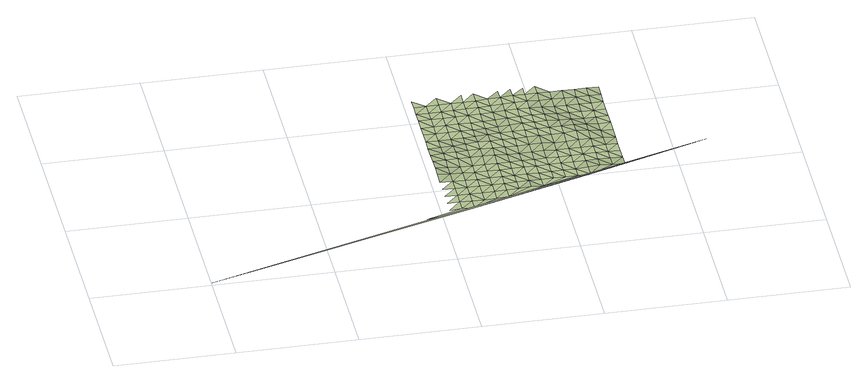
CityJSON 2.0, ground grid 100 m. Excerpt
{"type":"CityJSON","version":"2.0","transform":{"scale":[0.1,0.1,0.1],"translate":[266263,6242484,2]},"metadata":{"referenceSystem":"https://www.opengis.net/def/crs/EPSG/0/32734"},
"CityObjects":{
"terrain1":{"type":"TINRelief","geometry":[{"type":"CompositeSurface","lod":"1","boundaries":[[[0,1,2]],[[3,1,4]],[[5,0,6]],[[7,4,8]],[[9,10,8]],[[11,4,1]],[[12,9,13]],[[14,15,16]],[[1,0,11]],[[8,4,17]],[[18,16,15]],[[14,13,15]],[[4,11,17]],[[9,8,19]],[[20,18,21]],[[9,19,13]],[[19,8,17]],[[21,18,15]],[[20,22,23]],[[0,24,11]],[[21,22,20]],[[11,24,17]],[[25,15,13]],[[19,26,13]],[[27,28,23]],[[22,27,23]],[[13,26,25]],[[21,15,29]],[[30,28,31]],[[32,19,17]],[[24,33,17]],[[34,24,0]],[[29,22,21]],[[27,31,28]],[[29,15,25]],[[32,17,33]],[[19,35,26]],[[36,27,22]],[[37,30,38]],[[31,39,30]],[[22,29,36]],[[19,32,35]],[[37,38,40]],[[25,26,41]],[[30,39,38]],[[42,33,24]],[[43,34,0]],[[27,44,31]],[[27,36,45]],[[26,35,41]],[[40,46,47]],[[29,25,48]],[[24,34,42]],[[44,39,31]],[[49,32,33]],[[27,45,44]],[[38,46,40]],[[29,48,36]],[[48,25,41]],[[32,49,35]],[[47,50,51]],[[49,33,42]],[[46,50,47]],[[45,36,52]],[[38,39,53]],[[39,44,54]],[[35,55,41]],[[48,52,36]],[[56,51,57]],[[39,54,53]],[[55,35,49]],[[50,58,51]],[[44,45,59]],[[38,60,46]],[[61,42,34]],[[56,57,62]],[[45,52,59]],[[57,51,58]],[[63,48,41]],[[38,53,60]],[[34,43,61]],[[64,41,55]],[[65,54,44]],[[49,42,66]],[[50,46,67]],[[44,59,65]],[[63,41,64]],[[68,52,48]],[[66,42,61]],[[46,60,67]],[[69,55,49]],[[50,70,58]],[[54,71,53]],[[65,72,54]],[[48,63,68]],[[59,52,73]],[[69,49,66]],[[50,67,70]],[[74,57,58]],[[60,53,71]],[[75,64,55]],[[54,72,71]],[[73,65,59]],[[43,76,61]],[[73,52,68]],[[74,58,70]],[[75,55,69]],[[61,76,66]],[[77,63,64]],[[78,72,65]],[[60,79,67]],[[60,71,80]],[[57,74,81]],[[78,65,73]],[[77,64,75]],[[82,68,63]],[[66,83,69]],[[70,67,79]],[[60,80,79]],[[72,84,71]],[[83,66,76]],[[85,76,43]],[[84,72,78]],[[63,77,82]],[[86,73,68]],[[69,87,75]],[[0,88,43]],[[74,70,89]],[[90,80,71]],[[87,69,83]],[[70,79,91]],[[86,68,82]],[[90,71,84]],[[74,89,81]],[[92,78,73]],[[75,93,77]],[[89,70,91]],[[93,75,87]],[[94,83,76]],[[79,80,95]],[[92,73,86]],[[90,96,80]],[[85,43,97]],[[98,84,78]],[[77,99,82]],[[83,94,87]],[[95,91,79]],[[76,85,94]],[[80,96,95]],[[99,77,93]],[[84,98,90]],[[98,78,92]],[[82,100,86]],[[100,82,99]],[[96,90,101]],[[102,89,91]],[[93,87,103]],[[87,94,104]],[[105,91,95]],[[86,106,92]],[[90,98,101]],[[93,103,99]],[[106,86,100]],[[102,91,105]],[[87,104,103]],[[85,97,94]],[[95,96,107]],[[92,108,98]],[[96,101,107]],[[109,100,99]],[[89,102,110]],[[108,92,106]],[[111,104,94]],[[109,99,103]],[[98,112,101]],[[113,105,95]],[[111,94,97]],[[95,107,114]],[[115,106,100]],[[112,98,108]],[[109,115,100]],[[95,114,113]],[[116,102,105]],[[101,117,107]],[[103,104,118]],[[111,119,104]],[[120,108,106]],[[117,101,112]],[[97,43,88]],[[103,118,109]],[[106,115,120]],[[116,105,113]],[[104,119,118]],[[114,107,121]],[[122,112,108]],[[111,97,123]],[[121,107,117]],[[124,115,109]],[[102,116,125]],[[108,120,122]],[[119,111,123]],[[114,126,113]],[[109,118,124]],[[126,114,121]],[[117,112,127]],[[112,122,128]],[[120,115,129]],[[113,130,116]],[[131,118,119]],[[115,124,132]],[[112,128,127]],[[119,123,131]],[[130,113,126]],[[97,133,123]],[[120,129,122]],[[134,121,117]],[[132,129,115]],[[116,135,125]],[[124,118,136]],[[121,134,126]],[[135,116,130]],[[117,127,134]],[[136,118,131]],[[128,122,137]],[[138,132,124]],[[129,137,122]],[[123,133,131]],[[136,138,124]],[[130,126,139]],[[140,133,97]],[[126,134,141]],[[142,127,128]],[[137,143,128]],[[144,129,132]],[[136,131,145]],[[138,146,132]],[[126,141,139]],[[130,147,135]],[[127,142,134]],[[128,143,142]],[[145,131,133]],[[144,132,146]],[[148,137,129]],[[130,139,147]],[[141,134,149]],[[138,136,150]],[[136,145,151]],[[137,148,143]],[[140,97,88]],[[129,144,148]],[[149,134,142]],[[135,147,152]],[[136,151,150]],[[138,153,146]],[[133,140,145]],[[154,142,143]],[[141,155,139]],[[141,149,156]],[[143,148,154]],[[138,150,153]],[[144,146,157]],[[147,139,155]],[[158,151,145]],[[141,156,155]],[[142,159,149]],[[145,140,158]],[[144,157,148]],[[157,146,153]],[[142,154,159]],[[160,156,149]],[[151,161,150]],[[147,155,162]],[[158,163,151]],[[148,164,154]],[[149,159,160]],[[153,150,161]],[[147,162,165]],[[164,148,157]],[[151,163,161]],[[88,158,140]],[[159,154,166]],[[156,167,155]],[[160,168,156]],[[166,154,164]],[[169,157,153]],[[167,162,155]],[[153,161,170]],[[156,168,167]],[[160,159,171]],[[158,172,163]],[[158,88,173]],[[169,153,170]],[[171,159,166]],[[0,5,88]],[[174,164,157]],[[158,173,172]],[[175,168,160]],[[176,161,163]],[[177,162,167]],[[164,174,166]],[[157,169,174]],[[160,171,175]],[[176,170,161]],[[162,177,178]],[[163,172,176]],[[173,88,179]],[[167,168,180]],[[168,175,181]],[[171,166,182]],[[166,174,183]],[[169,170,184]],[[172,173,179]],[[185,170,176]],[[168,181,180]],[[186,177,167]],[[171,182,175]],[[166,183,182]],[[169,184,174]],[[184,170,185]],[[176,172,187]],[[167,180,186]],[[181,175,188]],[[172,179,187]],[[88,189,179]],[[190,183,174]],[[182,188,175]],[[177,186,191]],[[190,174,184]],[[192,185,176]],[[176,187,193]],[[180,181,194]],[[188,195,181]],[[196,182,183]],[[190,197,183]],[[176,193,192]],[[198,184,185]],[[180,194,186]],[[179,189,187]],[[181,195,194]],[[182,196,188]],[[183,197,196]],[[199,189,88]],[[184,198,190]],[[198,185,192]],[[186,200,191]],[[193,187,201]],[[202,195,188]],[[200,186,194]],[[201,187,189]],[[197,190,203]],[[188,196,202]],[[193,204,192]],[[190,198,203]],[[204,193,201]],[[196,197,205]],[[194,195,206]],[[195,202,207]],[[192,208,198]],[[203,205,197]],[[208,192,204]],[[195,207,206]],[[202,196,209]],[[194,210,200]],[[211,201,189]],[[198,212,203]],[[205,209,196]],[[201,211,204]],[[212,198,208]],[[194,206,210]],[[189,199,211]],[[213,207,202]],[[214,205,203]],[[209,213,202]],[[214,203,212]],[[215,208,204]],[[204,211,216]],[[207,217,206]],[[213,218,207]],[[205,219,209]],[[205,214,220]],[[204,216,215]],[[221,212,208]],[[210,206,217]],[[207,218,217]],[[205,220,219]],[[212,221,214]],[[209,222,213]],[[208,215,221]],[[222,218,213]],[[210,217,223]],[[209,219,222]],[[214,224,220]],[[214,221,225]],[[218,226,217]],[[219,220,224]],[[214,225,224]],[[226,218,222]],[[227,223,217]],[[222,219,228]],[[227,217,226]],[[228,219,224]],[[227,229,223]],[[230,226,222]],[[231,222,228]],[[226,230,227]],[[231,230,222]],[[229,227,232]],[[227,230,232]],[[229,232,233]]]}]}
},
"vertices":[
[2269,700,11],[2169,700,15],[1869,605,12],[2069,700,12],[2169,805,13],[4272,1305,27],[2,8,22],[2069,805,12],[2169,905,11],[2169,1005,11],[2069,905,12],[2269,805,10],[2069,1005,13],[2169,1105,13],[2069,1105,19],[2169,1210,20],[2069,1210,26],[2269,905,9],[2069,1305,26],[2269,1005,9],[2069,1405,26],[2169,1305,20],[2169,1405,28],[2069,1500,18],[2370,805,7],[2269,1210,13],[2269,1105,10],[2169,1500,25],[2069,1605,15],[2269,1305,13],[2069,1705,17],[2169,1605,15],[2370,1005,8],[2370,905,7],[2470,805,9],[2370,1105,8],[2269,1405,28],[2069,1805,18],[2169,1805,18],[2169,1705,16],[2069,1905,19],[2370,1210,9],[2470,905,9],[2570,805,13],[2269,1605,20],[2269,1500,28],[2169,1905,19],[2069,2010,20],[2370,1305,9],[2470,1005,9],[2169,2010,21],[2069,2105,20],[2370,1405,26],[2269,1805,19],[2269,1705,15],[2470,1105,8],[2069,2205,20],[2169,2205,21],[2169,2105,21],[2370,1500,30],[2269,1905,20],[2570,905,12],[2069,2300,18],[2470,1305,8],[2470,1210,8],[2370,1605,26],[2570,1005,11],[2269,2010,22],[2470,1405,24],[2570,1105,10],[2269,2105,22],[2370,1805,19],[2370,1705,17],[2470,1500,30],[2269,2205,22],[2570,1210,8],[2670,905,15],[2570,1305,8],[2470,1605,29],[2370,2010,22],[2370,1905,21],[2269,2300,23],[2570,1405,22],[2670,1005,12],[2470,1705,21],[2770,905,18],[2570,1500,29],[2670,1105,10],[3271,1005,13],[2370,2205,23],[2470,1805,17],[2370,2105,23],[2570,1605,30],[2670,1210,8],[2770,1005,13],[2470,2010,22],[2470,1905,21],[2870,905,11],[2570,1705,25],[2670,1305,8],[2670,1405,17],[2570,1805,18],[2470,2205,23],[2770,1210,8],[2770,1105,10],[2470,2105,23],[2670,1500,27],[2570,1905,21],[2670,1605,30],[2770,1305,8],[2470,2300,26],[2870,1005,9],[2670,1705,28],[2570,2105,25],[2570,2010,24],[2770,1405,14],[2570,2205,25],[2670,1805,21],[2870,1210,7],[2870,1105,8],[2770,1500,25],[2670,1905,25],[2770,1605,29],[2970,1005,11],[2870,1305,7],[2570,2300,27],[2670,2010,27],[2770,1805,26],[2770,1705,29],[2870,1500,24],[2670,2105,28],[2970,1105,9],[2870,1405,14],[3070,1005,10],[2770,1905,31],[2670,2205,28],[2970,1210,8],[2870,1605,29],[2970,1305,7],[2770,2105,32],[3171,1005,10],[2770,2010,33],[2870,1805,32],[2870,1705,31],[2970,1500,24],[3070,1105,9],[2970,1405,14],[2770,2205,32],[2970,1605,29],[2870,1905,31],[3070,1305,7],[3070,1210,8],[2770,2300,27],[3070,1405,7],[2970,1705,31],[2870,2105,36],[2870,2010,33],[3070,1500,16],[3171,1105,9],[2970,1805,32],[2970,1905,31],[3171,1305,8],[2870,2205,36],[3171,1210,7],[3070,1605,26],[2870,2300,32],[3070,1705,29],[2970,2105,36],[2970,2010,33],[3171,1500,17],[3171,1405,8],[3070,1805,30],[3271,1210,8],[3271,1105,13],[3171,1605,29],[3070,1905,30],[3271,1305,8],[2970,2205,36],[2970,2300,32],[3371,1105,20],[3070,2105,32],[3070,2010,27],[3171,1805,25],[3171,1705,30],[3271,1500,24],[3271,1405,8],[3070,2205,36],[3371,1210,9],[3171,1905,22],[3471,1105,13],[3271,1605,39],[3070,2300,36],[3371,1405,10],[3371,1305,10],[3171,2105,29],[3171,2010,21],[3271,1805,20],[3271,1705,34],[3371,1500,20],[3571,1105,11],[3171,2205,36],[3471,1210,7],[3271,1905,17],[3371,1605,31],[3471,1305,9],[3371,1705,27],[3271,2105,27],[3271,2010,20],[3471,1405,9],[3371,1805,15],[3271,2205,34],[3571,1210,6],[3471,1500,14],[3371,1905,14],[3471,1605,16],[3571,1405,5],[3571,1305,5],[3371,2105,26],[3371,2010,19],[3471,1805,14],[3471,1705,15],[3571,1500,9],[3471,1905,15],[3371,2205,33],[3571,1705,18],[3571,1605,14],[3471,2010,18],[3471,2105,25],[3571,1805,18],[3471,2205,33],[3571,2010,17],[3571,1905,15],[3571,2105,25],[3571,2205,30]
]}
